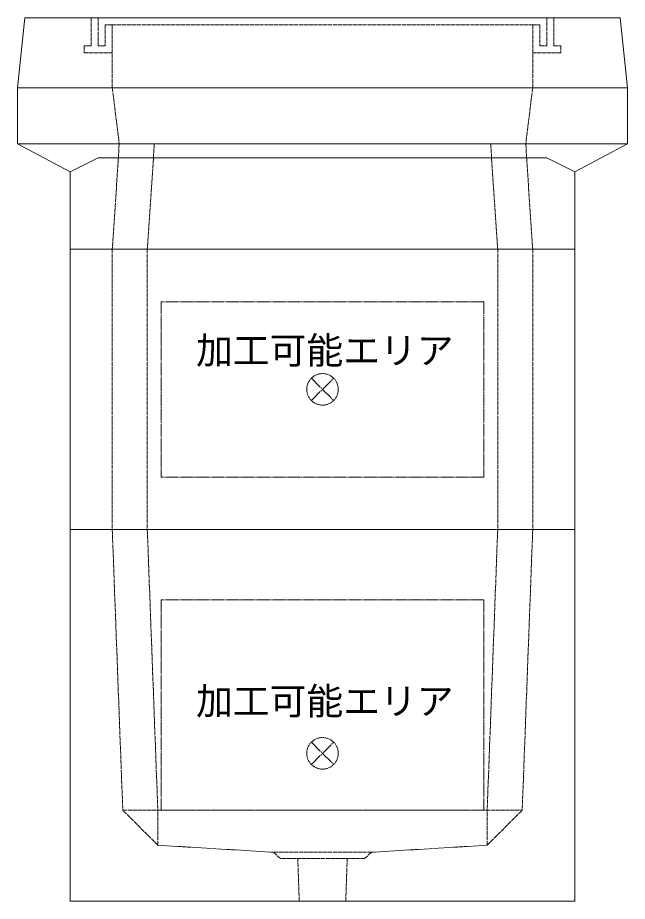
# Model space of a CAD drawing. Units: millimetres, scale not verified. Extents: x -2970 to 2970, y -2100 to 2100.
# Drawn here: x -465 to 405, y -1360 to -100 of the extents above; entities that cross this region are included whole.
import ezdxf
from ezdxf.enums import TextEntityAlignment as Align

# ---------------------------------------------------------------- set-up
doc = ezdxf.new("R2010")
doc.units = ezdxf.units.MM
doc.header["$LTSCALE"] = 10
doc.linetypes.add('LONG_DASHED1', pattern=[7, 6, -1])
doc.linetypes.add('LONG_DOUBLE_CHAIN', pattern=[21.8, 18, -1, 0.6, -0.6, 0.6, -1])
for name, color, linetype, lineweight in [('0-7_D-STR', 7, 'LONG_DASHED1', 9), ('0-9_D-STR-STR4', 134, 'LONG_DASHED1', 9), ('0-A_D-STR-STR5', 1, 'LONG_DOUBLE_CHAIN', 9)]:
    doc.layers.add(name, color=color, linetype=linetype, lineweight=lineweight)
doc.styles.add('ＭＳ ゴシック', font='')
doc.styles.get('ＭＳ ゴシック').set_extended_font_data('MS Gothic')

# ---------------------------------------------------------------- blocks, each defined once
blk = doc.blocks.new('A$C019679C0')
at = {"layer": '0-7_D-STR', "linetype": 'Continuous'}
for p, q in [((-4350, 0), (-4250, 1000)), ((4250, 1000), (-4250, 1000)), ((4350, 0), (4250, 1000)), ((-4350, 0), (4350, 0))]:
    blk.add_line(p, q, dxfattribs=at)
at = {"layer": '0-7_D-STR'}
for p, q in [((-3000, 0), (-3000, 900)), ((3000, 900), (3000, 0))]:
    blk.add_line(p, q, dxfattribs=at)
at = {"layer": '0-9_D-STR-STR4'}
for points in [[(-3300, 1000), (-3300, 600), (-3400, 600), (-3400, 500), (-3000, 500)], [(-3000, 900), (-3100, 900), (-3100, 600), (-3200, 600), (-3200, 1000)], [(-3000, 900), (3000, 900), (3100, 900)], [(3300, 1000), (3300, 600), (3400, 600), (3400, 500), (3000, 500)], [(3100, 900), (3100, 600), (3200, 600), (3200, 1000)]]:
    blk.add_lwpolyline(points, dxfattribs=at)
blk = doc.blocks.new('A$C6FC61387')
at = {"layer": '0-7_D-STR', "linetype": 'Continuous'}
for p, q in [((-4350, 2300), (4350, 2300)), ((-4350, 1500), (-4350, 2300)), ((4350, 2300), (4350, 1500)), ((-4350, 1500), (4350, 1500)), ((-3600, 1100), (-4350, 1500)), ((3600, 1100), (4350, 1500)), ((-3600, 1100), (-3200, 1300)), ((-3200, 1300), (3200, 1300)), ((3600, 1100), (3200, 1300)), ((-3600, 0), (-3600, 1100)), ((3600, 1100), (3600, 0)), ((-3600, 0), (3600, 0))]:
    blk.add_line(p, q, dxfattribs=at)
at = {"layer": '0-7_D-STR'}
for p, q in [((-3000, 2300), (-2900, 1500)), ((3000, 2300), (2900, 1500)), ((-2900, 1500), (-3000, 0)), ((-2400, 1500), (-2500, 0)), ((2400, 1500), (2500, 0)), ((2900, 1500), (3000, 0))]:
    blk.add_line(p, q, dxfattribs=at)
blk = doc.blocks.new('A$C21260565')
at = {"layer": '0-7_D-STR', "linetype": 'Continuous'}
for p, q in [((-3600, -4000), (-3600, 0)), ((3600, -4000), (-3600, -4000))]:
    blk.add_line(p, q, dxfattribs=at)
at = {"layer": '0-7_D-STR'}
for p, q in [((-3000, 0), (-3000, -4000)), ((-2500, 0), (-2500, -4000)), ((2500, 0), (2500, -4000)), ((3000, 0), (3000, -4000))]:
    blk.add_line(p, q, dxfattribs=at)
at = {"layer": '0-7_D-STR', "linetype": 'Continuous'}
blk.add_lwpolyline([(3600, -4000), (3600, 0), (-3600, 0)], dxfattribs=at)
at = {"layer": '0-A_D-STR-STR5'}
for points in [[(2300, -750), (2300, -3250), (-2300, -3250)], [(2300, -750), (-2300, -750), (-2300, -3250)]]:
    blk.add_lwpolyline(points, dxfattribs=at)
blk = doc.blocks.new('A$C1C640AAB')
at = {"layer": '0-A_D-STR-STR5'}
for p, q in [((-159.1, -159.1), (159.1, 159.1)), ((-159.1, 159.1), (159.1, -159.1))]:
    blk.add_line(p, q, dxfattribs=at)
blk.add_circle((0, 0), 225, dxfattribs=at)
blk = doc.blocks.new('A$C560dec94')
at = {"layer": '0-7_D-STR'}
blk.add_blockref('A$C21260565', (0, 0), dxfattribs=at)
at = {"layer": '0-A_D-STR-STR5'}
blk.add_blockref('A$C1C640AAB', (0, -2000), dxfattribs=at)
blk = doc.blocks.new('A$C2CAF1EE5')
at = {"layer": '0-7_D-STR', "linetype": 'Continuous'}
for p, q in [((-3600, -5300), (-3600, 0)), ((-3600, 0), (3600, 0)), ((3600, -5300), (3600, 0)), ((-3600, -5300), (3600, -5300))]:
    blk.add_line(p, q, dxfattribs=at)
at = {"layer": '0-7_D-STR'}
for p, q in [((-3000, 0), (-2850, -4000)), ((-2500, 0), (-2350, -4000)), ((2500, 0), (2350, -4000)), ((3000, 0), (2850, -4000)), ((-2350, -4500), (-2850, -4000)), ((-2850, -4000), (2850, -4000)), ((-2350, -4500), (-2350, -4000)), ((2350, -4500), (2850, -4000)), ((2350, -4500), (2350, -4000)), ((-2350, -4500), (-700, -4600)), ((2350, -4500), (700, -4600)), ((700, -4600), (-700, -4600)), ((-600, -4690), (-700, -4600)), ((600, -4690), (700, -4600)), ((600, -4690), (-600, -4690)), ((-333, -5300), (-352.5, -4690)), ((333, -5300), (352.5, -4690))]:
    blk.add_line(p, q, dxfattribs=at)
at = {"layer": '0-A_D-STR-STR5'}
for p, q in [((2300, -1000), (2300, -4000)), ((2300, -4000), (-2300, -4000))]:
    blk.add_line(p, q, dxfattribs=at)
blk.add_lwpolyline([(2300, -1000), (-2300, -1000), (-2300, -4000)], dxfattribs=at)
blk = doc.blocks.new('A$C2b3194ee')
at = {"layer": '0-7_D-STR'}
blk.add_blockref('A$C2CAF1EE5', (0, 0), dxfattribs=at)
at = {"layer": '0-A_D-STR-STR5'}
blk.add_blockref('A$C1C640AAB', (0, -3190), dxfattribs=at)

msp = doc.modelspace()

# ---------------------------------------------------------------- block references
at = {"layer": '0-7_D-STR', "xscale": 0.1, "yscale": 0.1}
for name, p in [('A$C019679C0', (-30, -200)), ('A$C6FC61387', (-30, -430)), ('A$C560dec94', (-30, -430)), ('A$C2b3194ee', (-30, -830))]:
    msp.add_blockref(name, p, dxfattribs=at)

# ---------------------------------------------------------------- texts
at = {"layer": '0-A_D-STR-STR5', "style": 'ＭＳ ゴシック'}
for p in [(-210.48, -605.25), (-210.48, -1105.3)]:
    msp.add_text('加工可能エリア', height=38.49, dxfattribs=at).set_placement(p, align=Align.BOTTOM_LEFT)

doc.saveas('drawing.dxf')
